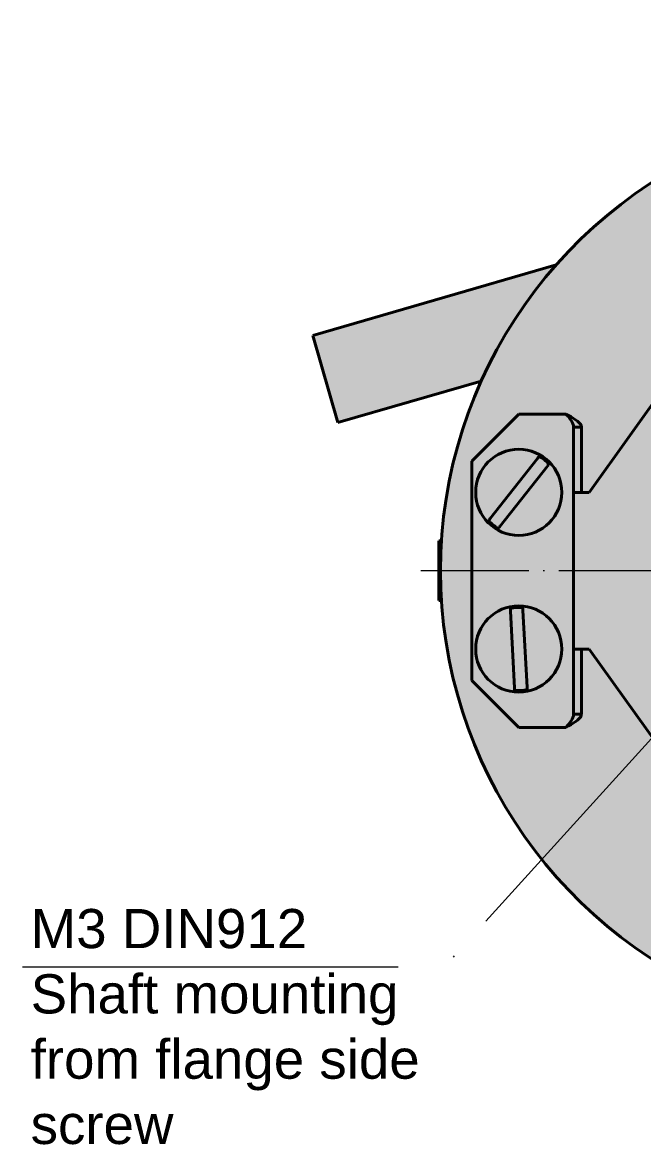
# Model space of a CAD drawing. Header units: millimetres. Extents: x -87 to 211, y 475 to 609.
# Drawn here: x -87.2 to -47.6, y 514.3 to 585.9 of the extents above; entities that cross this region are included whole.
import ezdxf

# ---------------------------------------------------------------- set-up
doc = ezdxf.new("R2010")
doc.units = ezdxf.units.MM
doc.linetypes.add('ACAD_ISO04W100', pattern=[30, 24, -3, 0, -3])
for name, color, linetype, lineweight in [('asys', 7, 'ACAD_ISO04W100', 20), ('konturas', 7, 'Continuous', 40), ('matmenys', 7, 'Continuous', 20)]:
    doc.layers.add(name, color=color, linetype=linetype, lineweight=lineweight)
doc.styles.get("Standard").update_dxf_attribs({"font": 'arial.ttf', "height": 2.5})

msp = doc.modelspace()

# ---------------------------------------------------------------- hatches: boundary and pattern name
at = {"layer": 'matmenys', "true_color": 0xebecec}
h = msp.add_hatch(color=7, dxfattribs=at)
h.dxf.hatch_style = 1
h.paths.add_polyline_path([(-25.154, 577.438), (-26.029, 577.438), (-26.029, 576.938), (-25.446, 576.122)])
h.paths.add_polyline_path([(-36.029, 576.938), (-36.029, 577.438), (-36.904, 577.438), (-36.612, 576.122)], flags=17)
h.paths.add_polyline_path([(-36.612, 576.122), (-51.029, 555.938), (-52.029, 555.938), (-52.029, 550.938), (-46.529, 550.938, -0.351665), (-34.384, 566.07)], flags=17)
edge = h.paths.add_edge_path()
edge.add_line((-36.612, 576.122), (-36.904, 577.438))
edge.add_line((-36.904, 577.438), (-37.5, 580.129))
edge.add_arc((-37.847, 581.691), 1.6, 102.5, 282.5, ccw=False)
edge.add_arc((-31.029, 550.938), 33.1, 90, 102.5, ccw=False)
edge.add_line((-31.029, 584.038), (-31.029, 585.938))
edge.add_line((-31.029, 585.938), (-38.029, 585.938))
edge.add_line((-38.029, 585.938), (-41.029, 582.938))
edge.add_line((-41.029, 582.938), (-41.029, 578.691))
edge.add_arc((-31.029, 550.938), 29.5, 109.81493, 180)
edge.add_line((-60.529, 550.938), (-58.529, 550.938))
edge.add_line((-58.529, 550.938), (-58.529, 557.938))
edge.add_line((-58.529, 557.938), (-55.529, 560.938))
edge.add_line((-55.529, 560.938), (-52.529, 560.938))
edge.add_spline(control_points=[(-52.529, 560.938), (-52.472, 560.908), (-52.415, 560.878), (-52.359, 560.847), (-51.899, 560.6), (-51.529, 560.352), (-51.529, 560.105)], knot_values=[0, 0, 0, 0, 0.170561, 0.170561, 0.170561, 1.570796, 1.570796, 1.570796, 1.570796], degree=3, periodic=0)
edge.add_line((-51.529, 560.105), (-51.529, 555.938))
edge.add_line((-51.529, 555.938), (-51.029, 555.938))
edge.add_line((-51.029, 555.938), (-36.612, 576.122))
h = msp.add_hatch(color=7, dxfattribs=at)
h.dxf.hatch_style = 1
h.paths.add_polyline_path([(-53.146, 570.459), (-68.689, 565.962), (-67.077, 560.39), (-57.934, 563.036, -0.075287)])
h = msp.add_hatch(color=7, dxfattribs=at)
h.dxf.hatch_style = 1
edge = h.paths.add_edge_path()
edge.add_line((-52.029, 555.938), (-52.029, 560.105))
edge.add_spline(control_points=[(-52.029, 560.105), (-52.029, 560.382), (-52.267, 560.66), (-52.529, 560.938)], knot_values=[0, 0, 0, 0, 1.570796, 1.570796, 1.570796, 1.570796], degree=3, periodic=0)
edge.add_line((-52.529, 560.938), (-55.529, 560.938))
edge.add_line((-55.529, 560.938), (-58.529, 557.938))
edge.add_line((-58.529, 557.938), (-58.529, 550.938))
edge.add_line((-58.529, 550.938), (-52.029, 550.938))
edge.add_line((-52.029, 550.938), (-52.029, 555.938))
h.paths.add_polyline_path([(-58.279, 555.938, -1), (-52.779, 555.938, -1)], flags=16)
edge = h.paths.add_edge_path(flags=0)
edge.add_spline(control_points=[(-56.731, 553.765), (-56.739, 553.755), (-56.748, 553.743), (-56.762, 553.725), (-56.77, 553.715), (-56.781, 553.702), (-56.786, 553.695), (-56.791, 553.688), (-56.793, 553.686), (-56.793, 553.686)], knot_values=[0.044727, 0.044727, 0.044727, 0.044727, 0.048493, 0.048493, 0.052233, 0.052233, 0.055944, 0.055944, 0.058788, 0.058788, 0.058788, 0.058788], degree=3, periodic=0)
edge.add_spline(control_points=[(-56.793, 553.686), (-56.814, 553.66), (-56.835, 553.633)], knot_values=[0, 0, 0, 0.076168, 0.076168, 0.076168], weights=[1, 1.000082, 1], degree=2, periodic=0)
edge.add_arc((-55.529, 555.938), 2.649, 223.0929, 240.46015, ccw=False)
edge.add_spline(control_points=[(-57.463, 554.128), (-57.442, 554.155), (-57.422, 554.181)], knot_values=[0, 0, 0, 0.076168, 0.076168, 0.076168], weights=[1, 1.000082, 1], degree=2, periodic=0)
edge.add_spline(control_points=[(-57.422, 554.181), (-57.421, 554.181), (-57.42, 554.183), (-57.414, 554.19), (-57.409, 554.197), (-57.398, 554.21), (-57.391, 554.22), (-57.376, 554.238), (-57.367, 554.25), (-57.359, 554.26)], knot_values=[0.000843, 0.000843, 0.000843, 0.000843, 0.003688, 0.003688, 0.007398, 0.007398, 0.011138, 0.011138, 0.014904, 0.014904, 0.014904, 0.014904], degree=3, periodic=0)
edge.add_line((-57.359, 554.26), (-54.326, 558.111))
edge.add_spline(control_points=[(-54.326, 558.111), (-54.319, 558.121), (-54.31, 558.132), (-54.295, 558.151), (-54.288, 558.16), (-54.277, 558.174), (-54.271, 558.181), (-54.266, 558.187), (-54.265, 558.189), (-54.264, 558.19)], knot_values=[0.044727, 0.044727, 0.044727, 0.044727, 0.048493, 0.048493, 0.052233, 0.052233, 0.055944, 0.055944, 0.058788, 0.058788, 0.058788, 0.058788], degree=3, periodic=0)
edge.add_spline(control_points=[(-54.264, 558.19), (-54.244, 558.216), (-54.222, 558.243)], knot_values=[0, 0, 0, 0.076168, 0.076168, 0.076168], weights=[1, 1.000082, 1], degree=2, periodic=0)
edge.add_arc((-55.529, 555.938), 2.649, 43.0929, 60.46015, ccw=False)
edge.add_spline(control_points=[(-53.594, 557.748), (-53.615, 557.721), (-53.636, 557.695)], knot_values=[0, 0, 0, 0.076168, 0.076168, 0.076168], weights=[1, 1.000082, 1], degree=2, periodic=0)
edge.add_spline(control_points=[(-53.636, 557.695), (-53.636, 557.694), (-53.638, 557.692), (-53.643, 557.686), (-53.648, 557.679), (-53.659, 557.665), (-53.667, 557.656), (-53.681, 557.637), (-53.69, 557.626), (-53.698, 557.616)], knot_values=[0.000843, 0.000843, 0.000843, 0.000843, 0.003688, 0.003688, 0.007398, 0.007398, 0.011138, 0.011138, 0.014904, 0.014904, 0.014904, 0.014904], degree=3, periodic=0)
edge.add_line((-53.698, 557.616), (-56.731, 553.765))
h = msp.add_hatch(color=7, dxfattribs=at)
h.dxf.hatch_style = 1
h.paths.add_polyline_path([(-51.529, 560.105), (-51.892, 560.105), (-52.029, 560.105), (-52.029, 555.938), (-51.529, 555.938)])
edge = h.paths.add_edge_path()
edge.add_spline(control_points=[(-51.529, 560.105), (-51.529, 560.352), (-51.899, 560.6), (-52.359, 560.847), (-52.415, 560.878), (-52.472, 560.908), (-52.529, 560.938)], knot_values=[0, 0, 0, 0, 1.400236, 1.400236, 1.400236, 1.570796, 1.570796, 1.570796, 1.570796], degree=3, periodic=0)
edge.add_spline(control_points=[(-52.529, 560.938), (-52.267, 560.66), (-52.029, 560.382), (-52.029, 560.105)], knot_values=[0, 0, 0, 0, 1.570796, 1.570796, 1.570796, 1.570796], degree=3, periodic=0)
edge.add_line((-52.029, 560.105), (-51.892, 560.105))
edge.add_line((-51.892, 560.105), (-51.529, 560.105))
h = msp.add_hatch(color=7, dxfattribs=at)
h.dxf.hatch_style = 1
h.paths.add_polyline_path([(-52.779, 555.938, 1), (-58.279, 555.938, 1)])
edge = h.paths.add_edge_path(flags=16)
edge.add_spline(control_points=[(-56.731, 553.765), (-56.739, 553.755), (-56.748, 553.743), (-56.762, 553.725), (-56.77, 553.715), (-56.781, 553.702), (-56.786, 553.695), (-56.791, 553.688), (-56.793, 553.686), (-56.793, 553.686)], knot_values=[0.044727, 0.044727, 0.044727, 0.044727, 0.048493, 0.048493, 0.052233, 0.052233, 0.055944, 0.055944, 0.058788, 0.058788, 0.058788, 0.058788], degree=3, periodic=0)
edge.add_spline(control_points=[(-56.793, 553.686), (-56.814, 553.66), (-56.835, 553.633)], knot_values=[0, 0, 0, 0.076168, 0.076168, 0.076168], weights=[1, 1.000082, 1], degree=2, periodic=0)
edge.add_arc((-55.529, 555.938), 2.649, 223.0929, 240.46015, ccw=False)
edge.add_spline(control_points=[(-57.463, 554.128), (-57.442, 554.155), (-57.422, 554.181)], knot_values=[0, 0, 0, 0.076168, 0.076168, 0.076168], weights=[1, 1.000082, 1], degree=2, periodic=0)
edge.add_spline(control_points=[(-57.422, 554.181), (-57.421, 554.181), (-57.42, 554.183), (-57.414, 554.19), (-57.409, 554.197), (-57.398, 554.21), (-57.391, 554.22), (-57.376, 554.238), (-57.367, 554.25), (-57.359, 554.26)], knot_values=[0.000843, 0.000843, 0.000843, 0.000843, 0.003688, 0.003688, 0.007398, 0.007398, 0.011138, 0.011138, 0.014904, 0.014904, 0.014904, 0.014904], degree=3, periodic=0)
edge.add_line((-57.359, 554.26), (-54.326, 558.111))
edge.add_spline(control_points=[(-54.326, 558.111), (-54.319, 558.121), (-54.31, 558.132), (-54.295, 558.151), (-54.288, 558.16), (-54.277, 558.174), (-54.271, 558.181), (-54.266, 558.187), (-54.265, 558.189), (-54.264, 558.19)], knot_values=[0.044727, 0.044727, 0.044727, 0.044727, 0.048493, 0.048493, 0.052233, 0.052233, 0.055944, 0.055944, 0.058788, 0.058788, 0.058788, 0.058788], degree=3, periodic=0)
edge.add_spline(control_points=[(-54.264, 558.19), (-54.244, 558.216), (-54.222, 558.243)], knot_values=[0, 0, 0, 0.076168, 0.076168, 0.076168], weights=[1, 1.000082, 1], degree=2, periodic=0)
edge.add_arc((-55.529, 555.938), 2.649, 43.0929, 60.46015, ccw=False)
edge.add_spline(control_points=[(-53.594, 557.748), (-53.615, 557.721), (-53.636, 557.695)], knot_values=[0, 0, 0, 0.076168, 0.076168, 0.076168], weights=[1, 1.000082, 1], degree=2, periodic=0)
edge.add_spline(control_points=[(-53.636, 557.695), (-53.636, 557.694), (-53.638, 557.692), (-53.643, 557.686), (-53.648, 557.679), (-53.659, 557.665), (-53.667, 557.656), (-53.681, 557.637), (-53.69, 557.626), (-53.698, 557.616)], knot_values=[0.000843, 0.000843, 0.000843, 0.000843, 0.003688, 0.003688, 0.007398, 0.007398, 0.011138, 0.011138, 0.014904, 0.014904, 0.014904, 0.014904], degree=3, periodic=0)
edge.add_line((-53.698, 557.616), (-56.731, 553.765))
h = msp.add_hatch(color=7, dxfattribs=at)
h.dxf.hatch_style = 1
h.paths.add_polyline_path([(-58.279, 545.938, 1), (-52.779, 545.938, 1)])
edge = h.paths.add_edge_path(flags=16)
edge.add_spline(control_points=[(-55, 543.511), (-55, 543.499), (-54.999, 543.484), (-54.998, 543.461), (-54.997, 543.449), (-54.996, 543.431), (-54.996, 543.423), (-54.995, 543.414), (-54.995, 543.412), (-54.995, 543.411)], knot_values=[0.044727, 0.044727, 0.044727, 0.044727, 0.048493, 0.048493, 0.052233, 0.052233, 0.055944, 0.055944, 0.058788, 0.058788, 0.058788, 0.058788], degree=3, periodic=0)
edge.add_spline(control_points=[(-54.995, 543.411), (-54.993, 543.378), (-54.991, 543.344)], knot_values=[0, 0, 0, 0.076168, 0.076168, 0.076168], weights=[1, 1.000082, 1], degree=2, periodic=0)
edge.add_arc((-55.529, 545.938), 2.649, 264.33408, 281.70132, ccw=False)
edge.add_spline(control_points=[(-55.79, 543.301), (-55.792, 543.335), (-55.794, 543.369)], knot_values=[0, 0, 0, 0.076168, 0.076168, 0.076168], weights=[1, 1.000082, 1], degree=2, periodic=0)
edge.add_spline(control_points=[(-55.794, 543.369), (-55.794, 543.369), (-55.794, 543.372), (-55.794, 543.381), (-55.795, 543.389), (-55.796, 543.406), (-55.796, 543.419), (-55.798, 543.442), (-55.798, 543.457), (-55.799, 543.469)], knot_values=[0.000843, 0.000843, 0.000843, 0.000843, 0.003688, 0.003688, 0.007398, 0.007398, 0.011138, 0.011138, 0.014904, 0.014904, 0.014904, 0.014904], degree=3, periodic=0)
edge.add_line((-55.799, 543.469), (-56.057, 548.364))
edge.add_spline(control_points=[(-56.057, 548.364), (-56.058, 548.377), (-56.059, 548.392), (-56.06, 548.415), (-56.06, 548.427), (-56.061, 548.445), (-56.062, 548.453), (-56.062, 548.462), (-56.062, 548.464), (-56.062, 548.465)], knot_values=[0.044727, 0.044727, 0.044727, 0.044727, 0.048493, 0.048493, 0.052233, 0.052233, 0.055944, 0.055944, 0.058788, 0.058788, 0.058788, 0.058788], degree=3, periodic=0)
edge.add_spline(control_points=[(-56.062, 548.465), (-56.064, 548.498), (-56.066, 548.532)], knot_values=[0, 0, 0, 0.076168, 0.076168, 0.076168], weights=[1, 1.000082, 1], degree=2, periodic=0)
edge.add_arc((-55.529, 545.938), 2.649, 84.33408, 101.70132, ccw=False)
edge.add_spline(control_points=[(-55.267, 548.574), (-55.265, 548.54), (-55.264, 548.507)], knot_values=[0, 0, 0, 0.076168, 0.076168, 0.076168], weights=[1, 1.000082, 1], degree=2, periodic=0)
edge.add_spline(control_points=[(-55.264, 548.507), (-55.264, 548.506), (-55.263, 548.504), (-55.263, 548.495), (-55.263, 548.487), (-55.262, 548.469), (-55.261, 548.457), (-55.26, 548.434), (-55.259, 548.419), (-55.258, 548.406)], knot_values=[0.000843, 0.000843, 0.000843, 0.000843, 0.003688, 0.003688, 0.007398, 0.007398, 0.011138, 0.011138, 0.014904, 0.014904, 0.014904, 0.014904], degree=3, periodic=0)
edge.add_line((-55.258, 548.406), (-55, 543.511))
edge = h.paths.add_edge_path(flags=0)
edge.add_spline(control_points=[(-55.258, 548.406), (-55.259, 548.419), (-55.26, 548.434), (-55.261, 548.457), (-55.262, 548.469), (-55.263, 548.487), (-55.263, 548.495), (-55.263, 548.504), (-55.264, 548.506), (-55.264, 548.507)], knot_values=[0.000843, 0.000843, 0.000843, 0.000843, 0.004609, 0.004609, 0.008349, 0.008349, 0.01206, 0.01206, 0.014904, 0.014904, 0.014904, 0.014904], degree=3, periodic=0)
edge.add_spline(control_points=[(-55.264, 548.507), (-55.265, 548.54), (-55.267, 548.574)], knot_values=[0, 0, 0, 0.076168, 0.076168, 0.076168], weights=[1, 1.000082, 1], degree=2, periodic=0)
edge.add_arc((-55.529, 545.938), 2.649, 84.33408, 101.70132)
edge.add_spline(control_points=[(-56.066, 548.532), (-56.064, 548.498), (-56.062, 548.465)], knot_values=[0, 0, 0, 0.076168, 0.076168, 0.076168], weights=[1, 1.000082, 1], degree=2, periodic=0)
edge.add_spline(control_points=[(-56.062, 548.465), (-56.062, 548.464), (-56.062, 548.462), (-56.062, 548.453), (-56.061, 548.445), (-56.06, 548.427), (-56.06, 548.415), (-56.059, 548.392), (-56.058, 548.377), (-56.057, 548.364)], knot_values=[0.044727, 0.044727, 0.044727, 0.044727, 0.047571, 0.047571, 0.051282, 0.051282, 0.055022, 0.055022, 0.058788, 0.058788, 0.058788, 0.058788], degree=3, periodic=0)
edge.add_line((-56.057, 548.364), (-55.799, 543.469))
edge.add_spline(control_points=[(-55.799, 543.469), (-55.798, 543.457), (-55.798, 543.442), (-55.796, 543.419), (-55.796, 543.406), (-55.795, 543.389), (-55.794, 543.381), (-55.794, 543.372), (-55.794, 543.369), (-55.794, 543.369)], knot_values=[0.000843, 0.000843, 0.000843, 0.000843, 0.004609, 0.004609, 0.008349, 0.008349, 0.01206, 0.01206, 0.014904, 0.014904, 0.014904, 0.014904], degree=3, periodic=0)
edge.add_spline(control_points=[(-55.794, 543.369), (-55.792, 543.335), (-55.79, 543.301)], knot_values=[0, 0, 0, 0.076168, 0.076168, 0.076168], weights=[1, 1.000082, 1], degree=2, periodic=0)
edge.add_arc((-55.529, 545.938), 2.649, 264.33408, 281.70132)
edge.add_spline(control_points=[(-54.991, 543.344), (-54.993, 543.378), (-54.995, 543.411)], knot_values=[0, 0, 0, 0.076168, 0.076168, 0.076168], weights=[1, 1.000082, 1], degree=2, periodic=0)
edge.add_spline(control_points=[(-54.995, 543.411), (-54.995, 543.412), (-54.995, 543.414), (-54.996, 543.423), (-54.996, 543.431), (-54.997, 543.449), (-54.998, 543.461), (-54.999, 543.484), (-55, 543.499), (-55, 543.511)], knot_values=[0.044727, 0.044727, 0.044727, 0.044727, 0.047571, 0.047571, 0.051282, 0.051282, 0.055022, 0.055022, 0.058788, 0.058788, 0.058788, 0.058788], degree=3, periodic=0)
edge.add_line((-55, 543.511), (-55.258, 548.406))
edge = h.paths.add_edge_path()
edge.add_spline(control_points=[(-53.698, 557.616), (-53.69, 557.626), (-53.681, 557.637), (-53.667, 557.656), (-53.659, 557.665), (-53.648, 557.679), (-53.643, 557.686), (-53.638, 557.692), (-53.636, 557.694), (-53.636, 557.695)], knot_values=[0.000843, 0.000843, 0.000843, 0.000843, 0.004609, 0.004609, 0.008349, 0.008349, 0.01206, 0.01206, 0.014904, 0.014904, 0.014904, 0.014904], degree=3, periodic=0)
edge.add_spline(control_points=[(-53.636, 557.695), (-53.615, 557.721), (-53.594, 557.748)], knot_values=[0, 0, 0, 0.076168, 0.076168, 0.076168], weights=[1, 1.000082, 1], degree=2, periodic=0)
edge.add_arc((-55.529, 555.938), 2.649, 43.0929, 60.46015)
edge.add_spline(control_points=[(-54.222, 558.243), (-54.244, 558.216), (-54.264, 558.19)], knot_values=[0, 0, 0, 0.076168, 0.076168, 0.076168], weights=[1, 1.000082, 1], degree=2, periodic=0)
edge.add_spline(control_points=[(-54.264, 558.19), (-54.265, 558.189), (-54.266, 558.187), (-54.271, 558.181), (-54.277, 558.174), (-54.288, 558.16), (-54.295, 558.151), (-54.31, 558.132), (-54.319, 558.121), (-54.326, 558.111)], knot_values=[0.044727, 0.044727, 0.044727, 0.044727, 0.047571, 0.047571, 0.051282, 0.051282, 0.055022, 0.055022, 0.058788, 0.058788, 0.058788, 0.058788], degree=3, periodic=0)
edge.add_line((-54.326, 558.111), (-57.359, 554.26))
edge.add_spline(control_points=[(-57.359, 554.26), (-57.367, 554.25), (-57.376, 554.238), (-57.391, 554.22), (-57.398, 554.21), (-57.409, 554.197), (-57.414, 554.19), (-57.42, 554.183), (-57.421, 554.181), (-57.422, 554.181)], knot_values=[0.000843, 0.000843, 0.000843, 0.000843, 0.004609, 0.004609, 0.008349, 0.008349, 0.01206, 0.01206, 0.014904, 0.014904, 0.014904, 0.014904], degree=3, periodic=0)
edge.add_spline(control_points=[(-57.422, 554.181), (-57.442, 554.155), (-57.463, 554.128)], knot_values=[0, 0, 0, 0.076168, 0.076168, 0.076168], weights=[1, 1.000082, 1], degree=2, periodic=0)
edge.add_arc((-55.529, 555.938), 2.649, 223.0929, 240.46015)
edge.add_spline(control_points=[(-56.835, 553.633), (-56.814, 553.66), (-56.793, 553.686)], knot_values=[0, 0, 0, 0.076168, 0.076168, 0.076168], weights=[1, 1.000082, 1], degree=2, periodic=0)
edge.add_spline(control_points=[(-56.793, 553.686), (-56.793, 553.686), (-56.791, 553.688), (-56.786, 553.695), (-56.781, 553.702), (-56.77, 553.715), (-56.762, 553.725), (-56.748, 553.743), (-56.739, 553.755), (-56.731, 553.765)], knot_values=[0.044727, 0.044727, 0.044727, 0.044727, 0.047571, 0.047571, 0.051282, 0.051282, 0.055022, 0.055022, 0.058788, 0.058788, 0.058788, 0.058788], degree=3, periodic=0)
edge.add_line((-56.731, 553.765), (-53.698, 557.616))
h = msp.add_hatch(color=7, dxfattribs=at)
h.dxf.hatch_style = 1
h.paths.add_polyline_path([(-60.467, 552.838), (-60.629, 552.838), (-60.629, 550.938), (-60.529, 550.938, -0.016114)])
h.paths.add_polyline_path([(-60.529, 550.938), (-60.629, 550.938), (-60.629, 549.129), (-60.473, 549.129, -0.015341)])
h.paths.add_polyline_path([(-60.473, 549.129), (-60.629, 549.129), (-60.629, 549.04), (-60.468, 549.04, -0.000756)])
h = msp.add_hatch(color=7, dxfattribs=at)
h.dxf.hatch_style = 1
edge = h.paths.add_edge_path()
edge.add_line((-51.029, 545.938), (-51.529, 545.938))
edge.add_line((-51.529, 545.938), (-51.529, 541.728))
edge.add_spline(control_points=[(-51.529, 541.771), (-51.529, 541.741), (-51.534, 541.711), (-51.543, 541.681), (-51.622, 541.433), (-52.062, 541.185), (-52.529, 540.938)], knot_values=[0, 0, 0, 0, 0.170561, 0.170561, 0.170561, 1.570796, 1.570796, 1.570796, 1.570796], degree=3, periodic=0)
edge.add_line((-52.529, 540.938), (-55.529, 540.938))
edge.add_line((-55.529, 540.938), (-58.529, 543.938))
edge.add_line((-58.529, 543.938), (-58.529, 550.938))
edge.add_line((-58.529, 550.938), (-60.529, 550.938))
edge.add_arc((-31.029, 550.938), 29.5, 180, 250.18507)
edge.add_line((-41.029, 523.184), (-41.029, 523.438))
edge.add_spline(control_points=[(-41.029, 523.438), (-40.843, 523.905), (-40.657, 524.344), (-40.472, 524.423), (-40.449, 524.433), (-40.426, 524.438), (-40.404, 524.438)], knot_values=[0, 0, 0, 0, 1.400236, 1.400236, 1.400236, 1.570796, 1.570796, 1.570796, 1.570796], degree=3, periodic=0)
edge.add_line((-40.436, 524.438), (-36.904, 524.438))
edge.add_line((-36.904, 524.438), (-36.612, 525.754))
edge.add_line((-36.612, 525.754), (-39.304, 529.524))
edge.add_arc((-41.279, 531.438), 2.75, 115.18799, 315.88737, ccw=False)
edge.add_line((-42.449, 533.926), (-51.029, 545.938))
h.paths.add_polyline_path([(-34.384, 535.805, -0.351665), (-46.529, 550.938), (-52.029, 550.938), (-52.029, 545.938), (-51.029, 545.938), (-42.449, 533.926), (-36.612, 525.754)])
h.paths.add_polyline_path([(-31.029, 535.438, -0.054596), (-34.384, 535.805), (-36.612, 525.754), (-36.029, 524.938), (-36.029, 524.438), (-31.029, 524.438)])
h.paths.add_polyline_path([(-27.451, 535.856, -0.058297), (-31.029, 535.438), (-31.029, 524.438), (-26.029, 524.438), (-26.029, 524.938), (-25.152, 526.165)])
h.paths.add_polyline_path([(-11.029, 545.938), (-10.029, 545.938), (-10.029, 550.938), (-15.529, 550.938, -0.347525), (-27.451, 535.856), (-25.152, 526.165)])
h = msp.add_hatch(color=7, dxfattribs=at)
h.dxf.hatch_style = 1
edge = h.paths.add_edge_path()
edge.add_line((-52.029, 545.938), (-52.029, 550.938))
edge.add_line((-52.029, 550.938), (-58.529, 550.938))
edge.add_line((-58.529, 550.938), (-58.529, 543.938))
edge.add_line((-58.529, 543.938), (-55.529, 540.938))
edge.add_line((-55.529, 540.938), (-52.529, 540.938))
edge.add_spline(control_points=[(-52.529, 540.938), (-52.267, 541.216), (-52.029, 541.493), (-52.029, 541.771)], knot_values=[0, 0, 0, 0, 1.570796, 1.570796, 1.570796, 1.570796], degree=3, periodic=0)
edge.add_line((-52.029, 541.771), (-52.029, 545.938))
h.paths.add_polyline_path([(-58.279, 545.938, -1), (-52.779, 545.938, -1)], flags=0)
edge = h.paths.add_edge_path(flags=0)
edge.add_arc((-55.529, 545.938), 2.649, 264.33408, 281.70132, ccw=False)
edge.add_spline(control_points=[(-55.79, 543.301), (-55.792, 543.335), (-55.794, 543.369)], knot_values=[0, 0, 0, 0.076168, 0.076168, 0.076168], weights=[1, 1.000082, 1], degree=2, periodic=0)
edge.add_spline(control_points=[(-55.794, 543.369), (-55.794, 543.369), (-55.794, 543.372), (-55.794, 543.381), (-55.795, 543.389), (-55.796, 543.406), (-55.796, 543.419), (-55.798, 543.442), (-55.798, 543.457), (-55.799, 543.469)], knot_values=[0.000843, 0.000843, 0.000843, 0.000843, 0.003688, 0.003688, 0.007398, 0.007398, 0.011138, 0.011138, 0.014904, 0.014904, 0.014904, 0.014904], degree=3, periodic=0)
edge.add_line((-55.799, 543.469), (-56.057, 548.364))
edge.add_spline(control_points=[(-56.057, 548.364), (-56.058, 548.377), (-56.059, 548.392), (-56.06, 548.415), (-56.06, 548.427), (-56.061, 548.445), (-56.062, 548.453), (-56.062, 548.462), (-56.062, 548.464), (-56.062, 548.465)], knot_values=[0.044727, 0.044727, 0.044727, 0.044727, 0.048493, 0.048493, 0.052233, 0.052233, 0.055944, 0.055944, 0.058788, 0.058788, 0.058788, 0.058788], degree=3, periodic=0)
edge.add_spline(control_points=[(-56.062, 548.465), (-56.064, 548.498), (-56.066, 548.532)], knot_values=[0, 0, 0, 0.076168, 0.076168, 0.076168], weights=[1, 1.000082, 1], degree=2, periodic=0)
edge.add_arc((-55.529, 545.938), 2.649, 84.33408, 101.70132, ccw=False)
edge.add_spline(control_points=[(-55.267, 548.574), (-55.265, 548.54), (-55.264, 548.507)], knot_values=[0, 0, 0, 0.076168, 0.076168, 0.076168], weights=[1, 1.000082, 1], degree=2, periodic=0)
edge.add_spline(control_points=[(-55.264, 548.507), (-55.264, 548.506), (-55.263, 548.504), (-55.263, 548.495), (-55.263, 548.487), (-55.262, 548.469), (-55.261, 548.457), (-55.26, 548.434), (-55.259, 548.419), (-55.258, 548.406)], knot_values=[0.000843, 0.000843, 0.000843, 0.000843, 0.003688, 0.003688, 0.007398, 0.007398, 0.011138, 0.011138, 0.014904, 0.014904, 0.014904, 0.014904], degree=3, periodic=0)
edge.add_line((-55.258, 548.406), (-55, 543.511))
edge.add_spline(control_points=[(-55, 543.511), (-55, 543.499), (-54.999, 543.484), (-54.998, 543.461), (-54.997, 543.449), (-54.996, 543.431), (-54.996, 543.423), (-54.995, 543.414), (-54.995, 543.412), (-54.995, 543.411)], knot_values=[0.044727, 0.044727, 0.044727, 0.044727, 0.048493, 0.048493, 0.052233, 0.052233, 0.055944, 0.055944, 0.058788, 0.058788, 0.058788, 0.058788], degree=3, periodic=0)
edge.add_spline(control_points=[(-54.995, 543.411), (-54.993, 543.378), (-54.991, 543.344)], knot_values=[0, 0, 0, 0.076168, 0.076168, 0.076168], weights=[1, 1.000082, 1], degree=2, periodic=0)
h.paths.add_polyline_path([(-52.779, 545.938, 1), (-58.279, 545.938, 1)], flags=16)
h = msp.add_hatch(color=7, dxfattribs=at)
h.dxf.hatch_style = 1
edge = h.paths.add_edge_path()
edge.add_spline(control_points=[(-55.258, 548.406), (-55.259, 548.419), (-55.26, 548.434), (-55.261, 548.457), (-55.262, 548.469), (-55.263, 548.487), (-55.263, 548.495), (-55.263, 548.504), (-55.264, 548.506), (-55.264, 548.507)], knot_values=[0.000843, 0.000843, 0.000843, 0.000843, 0.004609, 0.004609, 0.008349, 0.008349, 0.01206, 0.01206, 0.014904, 0.014904, 0.014904, 0.014904], degree=3, periodic=0)
edge.add_spline(control_points=[(-55.264, 548.507), (-55.265, 548.54), (-55.267, 548.574)], knot_values=[0, 0, 0, 0.076168, 0.076168, 0.076168], weights=[1, 1.000082, 1], degree=2, periodic=0)
edge.add_arc((-55.529, 545.938), 2.649, 84.33408, 101.70132)
edge.add_spline(control_points=[(-56.066, 548.532), (-56.064, 548.498), (-56.062, 548.465)], knot_values=[0, 0, 0, 0.076168, 0.076168, 0.076168], weights=[1, 1.000082, 1], degree=2, periodic=0)
edge.add_spline(control_points=[(-56.062, 548.465), (-56.062, 548.464), (-56.062, 548.462), (-56.062, 548.453), (-56.061, 548.445), (-56.06, 548.427), (-56.06, 548.415), (-56.059, 548.392), (-56.058, 548.377), (-56.057, 548.364)], knot_values=[0.044727, 0.044727, 0.044727, 0.044727, 0.047571, 0.047571, 0.051282, 0.051282, 0.055022, 0.055022, 0.058788, 0.058788, 0.058788, 0.058788], degree=3, periodic=0)
edge.add_line((-56.057, 548.364), (-55.799, 543.469))
edge.add_spline(control_points=[(-55.799, 543.469), (-55.798, 543.457), (-55.798, 543.442), (-55.796, 543.419), (-55.796, 543.406), (-55.795, 543.389), (-55.794, 543.381), (-55.794, 543.372), (-55.794, 543.369), (-55.794, 543.369)], knot_values=[0.000843, 0.000843, 0.000843, 0.000843, 0.004609, 0.004609, 0.008349, 0.008349, 0.01206, 0.01206, 0.014904, 0.014904, 0.014904, 0.014904], degree=3, periodic=0)
edge.add_spline(control_points=[(-55.794, 543.369), (-55.792, 543.335), (-55.79, 543.301)], knot_values=[0, 0, 0, 0.076168, 0.076168, 0.076168], weights=[1, 1.000082, 1], degree=2, periodic=0)
edge.add_arc((-55.529, 545.938), 2.649, 264.33408, 281.70132)
edge.add_spline(control_points=[(-54.991, 543.344), (-54.993, 543.378), (-54.995, 543.411)], knot_values=[0, 0, 0, 0.076168, 0.076168, 0.076168], weights=[1, 1.000082, 1], degree=2, periodic=0)
edge.add_spline(control_points=[(-54.995, 543.411), (-54.995, 543.412), (-54.995, 543.414), (-54.996, 543.423), (-54.996, 543.431), (-54.997, 543.449), (-54.998, 543.461), (-54.999, 543.484), (-55, 543.499), (-55, 543.511)], knot_values=[0.044727, 0.044727, 0.044727, 0.044727, 0.047571, 0.047571, 0.051282, 0.051282, 0.055022, 0.055022, 0.058788, 0.058788, 0.058788, 0.058788], degree=3, periodic=0)
edge.add_line((-55, 543.511), (-55.258, 548.406))
h = msp.add_hatch(color=7, dxfattribs=at)
h.dxf.hatch_style = 1
h.paths.add_polyline_path([(-51.529, 545.938), (-52.029, 545.938), (-52.029, 541.771), (-51.892, 541.771), (-51.529, 541.771)])
edge = h.paths.add_edge_path()
edge.add_spline(control_points=[(-52.529, 540.938), (-52.062, 541.185), (-51.622, 541.433), (-51.543, 541.681), (-51.534, 541.711), (-51.529, 541.741), (-51.529, 541.771)], knot_values=[0, 0, 0, 0, 1.400236, 1.400236, 1.400236, 1.570796, 1.570796, 1.570796, 1.570796], degree=3, periodic=0)
edge.add_line((-51.529, 541.771), (-51.892, 541.771))
edge.add_line((-51.892, 541.771), (-52.029, 541.771))
edge.add_spline(control_points=[(-52.029, 541.771), (-52.029, 541.493), (-52.267, 541.216), (-52.529, 540.938)], knot_values=[0, 0, 0, 0, 1.570796, 1.570796, 1.570796, 1.570796], degree=3, periodic=0)

# ---------------------------------------------------------------- linework, layer by layer
at = {"layer": 'asys', "ltscale": 0.3}
msp.add_line((-0.279, 550.938), (-61.779, 550.938), dxfattribs=at)
at = {"layer": 'asys'}
for p in [(-41.507, 546.34), (-87.226, 525.655)]:
    msp.add_line(p, (-60.272, 525.655), dxfattribs=at)
at = {"layer": 'konturas'}
for p, q in [((-36.029, 576.938), (-51.029, 555.938)), ((-53.146, 570.459), (-68.689, 565.962)), ((-68.689, 565.962), (-67.077, 560.39)), ((-57.934, 563.036), (-67.077, 560.39)), ((-58.529, 557.938), (-55.529, 560.938)), ((-52.529, 560.938), (-55.529, 560.938)), ((-51.892, 560.105), (-52.029, 560.105)), ((-52.029, 555.938), (-52.029, 560.105)), ((-51.529, 560.105), (-51.892, 560.105)), ((-51.529, 555.938), (-51.529, 560.105)), ((-57.359, 554.26), (-54.326, 558.111)), ((-58.529, 557.938), (-58.529, 543.938)), ((-53.698, 557.616), (-56.731, 553.765)), ((-52.029, 545.938), (-52.029, 555.938)), ((-51.029, 555.938), (-52.029, 555.938)), ((-60.629, 549.129), (-60.629, 552.838)), ((-60.629, 552.838), (-60.467, 552.838)), ((-60.629, 549.129), (-60.473, 549.129)), ((-60.629, 549.04), (-60.629, 549.129)), ((-60.468, 549.04), (-60.629, 549.04)), ((-60.629, 549.038), (-60.629, 549.04)), ((-60.629, 549.038), (-60.467, 549.038)), ((-55.799, 543.469), (-56.057, 548.364)), ((-55.258, 548.406), (-55, 543.511)), ((-52.029, 541.771), (-52.029, 545.938)), ((-52.029, 545.938), (-51.029, 545.938)), ((-51.529, 541.771), (-51.529, 545.938)), ((-51.029, 545.938), (-36.029, 524.938)), ((-55.529, 540.938), (-58.529, 543.938)), ((-52.029, 541.771), (-51.892, 541.771)), ((-51.892, 541.771), (-51.529, 541.771)), ((-52.529, 540.938), (-55.529, 540.938))]:
    msp.add_line(p, q, dxfattribs=at)
for centre in [(-55.529, 555.938), (-55.529, 545.938)]:
    msp.add_circle(centre, 2.75, dxfattribs=at)
for centre, radius, start, end in [((-31.029, 550.938), 29.5, 109.81493, 250.18507), ((-55.529, 555.938), 2.649, 43.0929, 60.46015), ((-55.529, 555.938), 2.649, 223.0929, 240.46015), ((-55.529, 545.938), 2.649, 84.33408, 101.70132), ((-55.529, 545.938), 2.649, 264.33408, 281.70132)]:
    msp.add_arc(centre, radius, start, end, dxfattribs=at)
for points, knots in [([(-51.529, 560.105), (-51.529, 560.352), (-51.899, 560.6), (-52.359, 560.847), (-52.415, 560.878), (-52.472, 560.908), (-52.529, 560.938)], [0, 0, 0, 0, 1.400236, 1.400236, 1.400236, 1.570796, 1.570796, 1.570796, 1.570796]), ([(-54.326, 558.111), (-54.319, 558.121), (-54.31, 558.132), (-54.295, 558.151), (-54.288, 558.16), (-54.277, 558.174), (-54.271, 558.181), (-54.266, 558.187), (-54.265, 558.189), (-54.264, 558.19)], [0.04472706, 0.04472706, 0.04472706, 0.04472706, 0.04849325, 0.04849325, 0.0522331, 0.0522331, 0.05594379, 0.05594379, 0.05878822, 0.05878822, 0.05878822, 0.05878822]), ([(-53.636, 557.695), (-53.636, 557.694), (-53.638, 557.692), (-53.643, 557.686), (-53.648, 557.679), (-53.659, 557.665), (-53.667, 557.656), (-53.681, 557.637), (-53.69, 557.626), (-53.698, 557.616)], [0.00084328, 0.00084328, 0.00084328, 0.00084328, 0.00368771, 0.00368771, 0.0073984, 0.0073984, 0.01113825, 0.01113825, 0.01490444, 0.01490444, 0.01490444, 0.01490444]), ([(-57.422, 554.181), (-57.421, 554.181), (-57.42, 554.183), (-57.414, 554.19), (-57.409, 554.197), (-57.398, 554.21), (-57.391, 554.22), (-57.376, 554.238), (-57.367, 554.25), (-57.359, 554.26)], [0.00084328, 0.00084328, 0.00084328, 0.00084328, 0.00368771, 0.00368771, 0.0073984, 0.0073984, 0.01113825, 0.01113825, 0.01490444, 0.01490444, 0.01490444, 0.01490444]), ([(-56.731, 553.765), (-56.739, 553.755), (-56.748, 553.743), (-56.762, 553.725), (-56.77, 553.715), (-56.781, 553.702), (-56.786, 553.695), (-56.791, 553.688), (-56.793, 553.686), (-56.793, 553.686)], [0.04472706, 0.04472706, 0.04472706, 0.04472706, 0.04849325, 0.04849325, 0.0522331, 0.0522331, 0.05594379, 0.05594379, 0.05878822, 0.05878822, 0.05878822, 0.05878822]), ([(-56.057, 548.364), (-56.058, 548.377), (-56.059, 548.392), (-56.06, 548.415), (-56.06, 548.427), (-56.061, 548.445), (-56.062, 548.453), (-56.062, 548.462), (-56.062, 548.464), (-56.062, 548.465)], [0.04472706, 0.04472706, 0.04472706, 0.04472706, 0.04849325, 0.04849325, 0.0522331, 0.0522331, 0.05594379, 0.05594379, 0.05878822, 0.05878822, 0.05878822, 0.05878822]), ([(-55.264, 548.507), (-55.264, 548.506), (-55.263, 548.504), (-55.263, 548.495), (-55.263, 548.487), (-55.262, 548.469), (-55.261, 548.457), (-55.26, 548.434), (-55.259, 548.419), (-55.258, 548.406)], [0.00084328, 0.00084328, 0.00084328, 0.00084328, 0.00368771, 0.00368771, 0.0073984, 0.0073984, 0.01113825, 0.01113825, 0.01490444, 0.01490444, 0.01490444, 0.01490444]), ([(-55.794, 543.369), (-55.794, 543.369), (-55.794, 543.372), (-55.794, 543.381), (-55.795, 543.389), (-55.796, 543.406), (-55.796, 543.419), (-55.798, 543.442), (-55.798, 543.457), (-55.799, 543.469)], [0.00084328, 0.00084328, 0.00084328, 0.00084328, 0.00368771, 0.00368771, 0.0073984, 0.0073984, 0.01113825, 0.01113825, 0.01490444, 0.01490444, 0.01490444, 0.01490444]), ([(-55, 543.511), (-55, 543.499), (-54.999, 543.484), (-54.998, 543.461), (-54.997, 543.449), (-54.996, 543.431), (-54.996, 543.423), (-54.995, 543.414), (-54.995, 543.412), (-54.995, 543.411)], [0.04472706, 0.04472706, 0.04472706, 0.04472706, 0.04849325, 0.04849325, 0.0522331, 0.0522331, 0.05594379, 0.05594379, 0.05878822, 0.05878822, 0.05878822, 0.05878822]), ([(-52.529, 540.938), (-52.062, 541.185), (-51.622, 541.433), (-51.543, 541.681), (-51.534, 541.711), (-51.529, 541.741), (-51.529, 541.771)], [0, 0, 0, 0, 1.400236, 1.400236, 1.400236, 1.570796, 1.570796, 1.570796, 1.570796])]:
    msp.add_open_spline(points, degree=3, knots=knots, dxfattribs=at)
for points in [[(-52.029, 560.105), (-52.029, 560.382), (-52.267, 560.66), (-52.529, 560.938)], [(-52.029, 541.771), (-52.029, 541.493), (-52.267, 541.216), (-52.529, 540.938)]]:
    msp.add_open_spline(points, degree=3, dxfattribs=at)
for points, weights in [([(-54.264, 558.19), (-54.244, 558.216), (-54.222, 558.243)], [1, 1.00008240615, 1]), ([(-53.594, 557.748), (-53.615, 557.721), (-53.636, 557.695)], [1, 1.00008240635, 1]), ([(-57.463, 554.128), (-57.442, 554.155), (-57.422, 554.181)], [1, 1.0000824062, 1]), ([(-56.793, 553.686), (-56.814, 553.66), (-56.835, 553.633)], [1, 1.00008240629, 1]), ([(-56.062, 548.465), (-56.064, 548.498), (-56.066, 548.532)], [1, 1.00008240615, 1]), ([(-55.267, 548.574), (-55.265, 548.54), (-55.264, 548.507)], [1, 1.00008240635, 1]), ([(-55.79, 543.301), (-55.792, 543.335), (-55.794, 543.369)], [1, 1.0000824062, 1]), ([(-54.995, 543.411), (-54.993, 543.378), (-54.991, 543.344)], [1, 1.00008240629, 1])]:
    msp.add_rational_spline(points, weights, degree=2, dxfattribs=at)

# ---------------------------------------------------------------- texts
at = {"layer": 'asys', "insert": (-86.7, 529.341), "char_height": 2.5, "attachment_point": 1}
msp.add_mtext_dynamic_manual_height_columns('M3 DIN912\\PShaft mounting from flange side screw', width=28.08286, gutter_width=12.5, heights=[0], dxfattribs=at)

doc.saveas('drawing.dxf')
